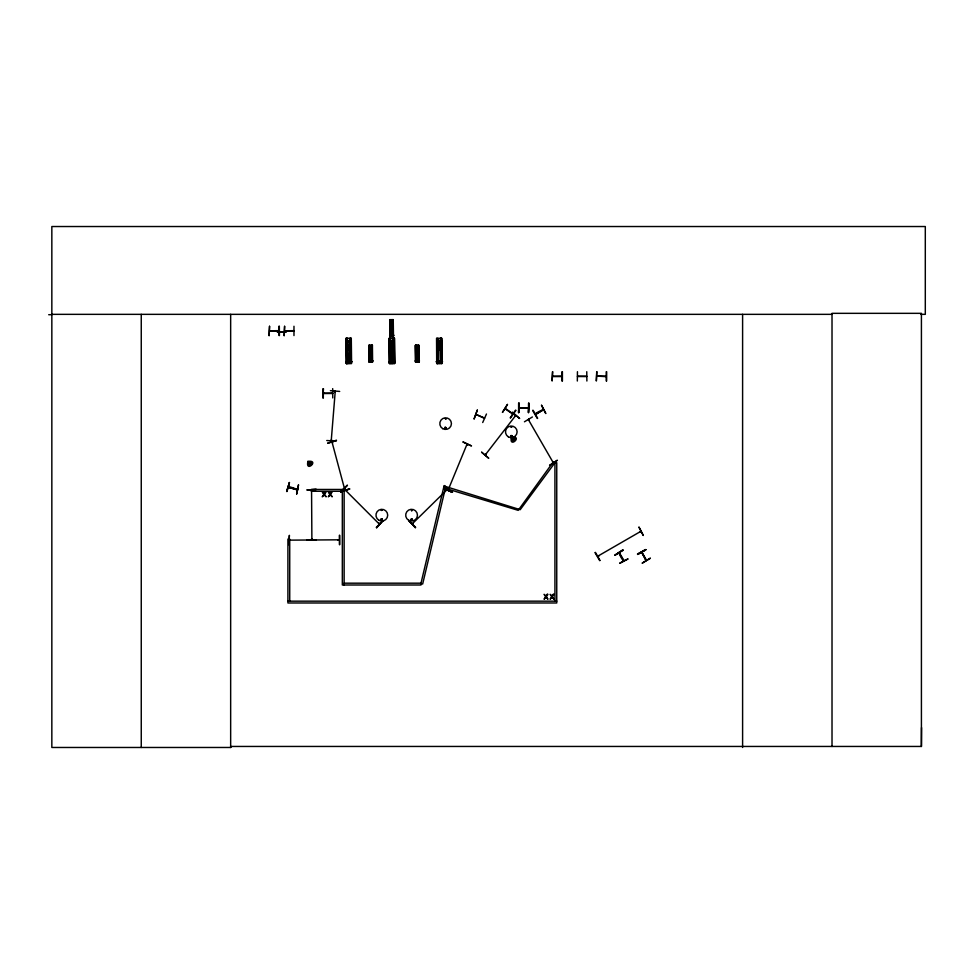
<?xml version="1.0" encoding="UTF-8"?>
<svg xmlns="http://www.w3.org/2000/svg" width="974" height="974" viewBox="0 0 974 974"><rect width="100%" height="100%" fill="white"/><g stroke="black" fill="none" stroke-linecap="round" stroke-linejoin="round"><path stroke-width="1.46" d="M920.747 314.346L925.3 314.346L925.3 226.528L51.841 226.528L51.841 747.472L230.789 747.472L230.668 746.449L921.416 746.449L921.55 727.615M326.753 440.516L336.03 441.198M331.708 440.005L331.233 440.711L335.251 391.158M334.776 391.938L334.886 391.11M331.197 439.968L331.55 440.832M334.727 391.938L335.239 391.329M339.683 391.426L330.405 390.671M344.151 488.936L345.064 489.204M344.796 489.666L345.234 490.129M379.385 524.17L379.008 523.221L379.617 523.939M379.556 523.829L379.056 523.318M512.884 413.78L512.227 413.256M311.558 489.959L311.887 539.803M311.972 539.706L311.522 538.89M381.321 510.352L382.319 510.218L381.382 510.461M412.099 519.678C411.235 517.255 410.553 521.638 412.197 519.532M412.465 519.532C410.127 522.259 411.077 516.841 412.379 519.312M446.068 418.905L445.13 418.662L446.129 418.783M446.226 428.134C445.118 425.857 444.85 429.717 446.104 428.243M510.668 436.182L511.849 435.865L511.021 436.656M511.813 427.002L510.814 427.136L511.752 426.88M512.117 436.401C509.67 433.065 511.508 439.676 511.898 435.585M542.615 410.249C546.84 407.534 531.67 414.729 536.491 413.926M536.297 413.962L535.542 414.425L543.443 409.737M598.633 556.191L598.073 556.507M640.174 532.157L640.855 531.329M309.598 465.17L309.842 463.807L308.259 463.259L308.624 462.48L310.95 462.273L311.522 463.831L310.45 465.097L308.831 464.805L308.259 463.259M309.842 463.807L310.182 461.907M511.776 439.055L513.115 440.978L513.359 439.603L511.776 439.055L512.835 437.789L513.359 439.603M513.456 439.091L513.688 437.716L515.039 439.639L513.115 440.978M448.442 489.265L448.417 490.336M466.668 445.106L467.386 444.302M286.685 491.432L289.485 482.544L286.636 491.42M287.013 491.517L289.363 482.507M289.059 487.511C285.918 484.395 310.779 494.451 288.28 487.207M296.352 489.398L297.362 489.24M349.13 363.156L348.643 362.158M412.282 523.951L412.806 523.282M447.65 489.106L446.798 489.435L447.516 488.704M528.712 420.269L528.785 419.465M552.721 461.786L553.062 462.565M623.555 560.939C613.51 541.215 622.471 562.546 623.604 559.928M448.393 490.251L448.71 489.472M642.17 553.293L641.988 552.148M641.647 552.295L646.261 560.16M448.101 490.129L467.009 444.229L467.082 445.057M381.053 519.081C381.577 522.855 383.878 516.951 381.017 519.312M446.396 428.426C443.328 424.433 446.53 430.715 445.41 428.779M391.962 363.18L392.388 362.133M439.749 363.18L439.006 362.133M476.067 414.413L484.468 418.394M482.702 422.521L486.464 414.011M476.883 415.277L475.896 414.741M309.939 463.283L308.332 464.111M513.31 439.104L511.849 439.919M515.063 416.251L515.709 415.508M269.567 330.783L278.881 331.148M284.639 330.807L293.953 331.172M323.405 393.167L324.439 393.167L323.441 393.545M339.244 540.144L338.343 540.18L339.049 540.193M528.602 419.356L529.125 420.244L528.334 419.733M412.343 523.744L447.687 489.045M597.853 556.531L598.742 556.008M646.31 560.354L645.433 559.612M332.024 442.269L332.597 442.78M344.601 489.423L345.234 489.922M505.287 408.41L512.75 413.621M510.218 417.785L515.587 410.176M510.498 417.98L515.903 410.407M505.165 408.837L512.701 414.035M481.667 452.216L488.753 458.279L481.655 452.24M485.551 455.15L485.868 454.127M485.551 455.065L485.673 454.225M515.088 416.336L515.964 415.703L515.502 416.409M381.382 519.081C381.077 521.747 383.634 518.131 381.345 519.252M485.296 454.87L515.611 415.594M269.664 330.783L278.686 330.673M323.502 393.167L332.597 393.082M332.597 393.472L323.599 393.545M339.244 539.815L338.404 540.241M338.307 539.827L339.147 539.815L289.412 540.144L290.349 540.144M561.815 376.561L552.818 376.573M586.64 376.561L577.448 376.524M597.038 376.147L605.962 376.621M308.831 464.805L309.72 463.746M310.061 463.332L310.95 462.273M512.336 440.613L513.237 439.554M514.467 438.081L513.578 439.14L514.966 438.787M347.438 485.417L340.985 492.126M340.656 491.797L347.194 485.174M376.281 527.421L382.867 520.834M444.327 485.551L450.999 492.04M412.623 524.109L413.171 523.549M639.979 531.767L640.929 531.658M411.795 510.753L411.43 509.852L411.685 510.79M297.155 489.557L288.426 487.207L297.07 489.605M537.66 418.333L533.058 410.237M524.45 421.791L532.413 416.969M549.604 465.353L557.396 460.239L549.628 465.389M595.418 552.368L600.008 560.464M615.057 555.046L623.08 550.347M619.44 553.646L618.94 552.964M619.854 563.252L628.084 558.881L619.793 563.142M535.627 414.364L543.553 409.701M597.768 556.203L640.77 531.378M637.459 553.999L645.665 549.616M637.617 554.303L645.835 549.92M641.708 552.428L645.945 560.561M543.151 409.421L542.725 410.334M310.134 463.454L311.449 462.979M344.37 488.704L345.21 490.032M327.678 443.243L336.529 440.297L327.69 443.267M345.039 489.313L344.893 490.117L332.049 442.159M340.62 491.529L349.605 489.058M278.686 331.136L269.591 331.148M332.658 393.508L331.878 393.021M289.595 539.718L290.337 539.815M577.643 376.147L586.762 376.195M528.212 408.143L519.093 408.045M370.607 361.488L370.997 361.89M417.529 361.281L417.213 361.914M597.038 376.098L606.023 376.159M411.71 520.067L411.089 519.812M391.451 335.567L391.877 336.176M619.245 552.672L623.969 560.574M389.977 321.383L393.082 321.359M389.99 322.528L393.094 322.491M390.002 324.232L393.106 324.196M390.014 325.754L393.119 325.718M390.038 327.459L393.143 327.422M390.124 334.776L393.228 334.739M389.612 335.263L393.739 335.214M389.612 335.397L393.752 335.348M389.892 336.493L393.484 336.444L393.228 319.63L389.71 319.679L389.892 336.493L389.929 319.679M346.318 340.876L350.969 340.827M389.503 340.876L394.153 340.827M436.827 340.876L441.478 340.827M346.342 342.58L350.993 342.531M389.515 342.58L394.178 342.531M436.839 342.58L441.49 342.531M346.367 345.137L351.017 345.088M389.551 345.137L394.202 345.088M436.863 345.137L441.526 345.088M369.097 347.036L372.202 347M346.391 347.414L351.042 347.365M389.563 347.414L394.227 347.365M415.642 347.036L418.747 347M369.109 348.168L372.214 348.144M436.888 347.414L441.539 347.365M415.654 348.168L418.759 348.144M346.415 349.97L351.066 349.922M369.134 349.873L372.226 349.849M389.6 349.97L394.251 349.922M415.667 349.873L418.771 349.849M436.912 349.97L441.563 349.922M369.146 351.395L372.251 351.358M415.679 351.395L418.783 351.358M369.158 353.099L372.263 353.063M415.703 353.099L418.808 353.063M369.243 360.417L372.348 360.392M346.537 360.952L351.188 360.891M368.732 360.904L372.872 360.867M368.732 361.037L372.872 360.989M415.788 360.417L418.893 360.392M389.722 360.952L394.373 360.891M345.77 361.671L351.979 361.61M415.277 360.904L419.417 360.867M345.77 361.865L351.979 361.804M415.277 361.037L419.417 360.989M437.034 360.952L441.697 360.891M388.955 361.671L395.152 361.61M388.955 361.865L395.164 361.804M391.682 362.097L392.425 362.121M436.267 361.671L442.476 361.61M415.557 362.145L419.149 362.097L418.954 345.271L415.387 345.332L415.557 362.145L415.399 345.332M436.279 361.865L442.476 361.804M346.208 363.533L351.59 363.448L351.285 338.246L345.928 338.319L346.318 363.533M389.381 363.533L394.762 363.448L394.494 338.246L389.113 338.319L389.381 363.533L389.223 338.319M391.706 363.521L392.437 363.509M442.086 363.448L436.705 363.533L436.547 338.319L441.806 338.246L441.965 363.448M284.737 330.807L293.844 330.661M286.697 331.075L292.042 331.05M279.428 335.531L279.319 326.229M293.978 335.567L293.978 326.253M332.694 388.626L332.767 397.928M307.066 489.922L316.367 489.411L307.066 489.983M311.887 490.056L311.887 490.993L311.887 489.959M339.731 535.323L339.743 544.636M307.066 539.888L316.38 540.29L307.066 539.827M288.913 544.636L289.375 535.323L288.961 544.636M48.7 314.712L51.841 314.699M51.841 314.346L832.015 314.346M277.2 331.842L286.466 331.842L277.298 331.732M561.937 381.017L562.071 371.703M577.448 371.703L577.326 381.017M586.762 371.703L586.884 381.017M596.843 371.703L596.332 381.017L596.721 371.703M606.668 371.703L606.632 381.017M552.721 376.195L561.742 376.098M342.324 491.273L311.303 491.273L311.303 489.459L344.139 489.459L344.139 584.997M344.139 583.183L420.987 583.183L420.987 584.997L342.324 584.997L342.324 489.459M287.914 601.165L556.751 601.165M332.694 393.07L331.878 393.496M513.663 439.396L515.039 439.639M310.146 463.587L311.522 463.831M642.061 552.295L646.334 560.233M332.329 441.989L332.584 442.89M443.876 488.595L452.52 492.028L443.718 488.972M443.852 488.656L452.472 492.15M476.103 414.486L484.577 418.029M512.616 414.06L511.983 413.597M512.141 438.288L513.201 439.177M513.602 439.517L514.674 440.406M308.624 462.48L309.683 463.368M310.097 463.709L311.156 464.598M408.995 520.883L415.667 527.372M378.728 523.513L379.324 524.109L344.212 488.997M528.699 419.441L529.065 420.05M532.656 410.48L537.356 418.503M552.696 461.907L553.244 462.674L528.371 419.599M595.004 552.611L599.716 560.647M513.493 439.591L513.968 440.905M309.33 461.98L309.805 463.295M309.976 463.794L310.45 465.097M441.49 338.246L441.758 363.448M441.392 338.246L441.721 363.46M441.076 338.246L441.356 363.46M440.905 338.246L441.161 363.46M440.796 338.246L441.064 363.46M440.54 338.258L440.772 363.46M440.552 361.987L440.309 339.743L440.431 361.987M440.102 363.472L438.677 363.485M438.081 339.78L438.3 362.024M437.971 339.792L438.215 362.036M437.752 338.307L437.923 363.521M437.472 339.792L437.728 363.521L437.35 339.792M437.18 339.792L437.411 363.521M418.759 345.283L418.905 362.097M418.491 345.283L418.662 362.097M418.345 345.283L418.467 362.097M418.089 345.283L418.333 362.097M417.883 345.283L418.077 362.109M417.834 362.109L416.884 362.121M416.653 362.133L416.458 345.32L416.434 362.133M416.056 345.32L416.178 362.133M415.983 345.32L416.032 362.133M415.594 345.332L415.801 362.145M394.373 338.246L394.653 363.448M394.166 338.246L394.397 363.46M393.898 339.731L394.153 363.46M393.776 339.731L394.044 363.46M393.581 339.731L393.849 361.975M393.082 319.63L393.24 336.444M393.265 338.258L393.496 363.46M392.814 319.63L392.997 336.456L392.619 319.642M393.179 338.258L393.447 363.46M392.875 339.743L393.131 361.987M392.449 319.642L392.668 336.456M392.23 319.642L392.388 336.456M392.79 363.472L391.365 363.485M392.169 336.456L391.219 336.468M390.805 319.667L390.976 336.48M390.586 319.679L390.501 336.493M390.647 339.792L391.012 362.024M389.99 319.679L390.136 336.493M390.014 338.307L390.391 362.036M389.844 338.307L390.099 363.521L389.734 338.319M389.527 338.319L389.71 363.521M372.178 345.283L372.117 362.097M371.605 345.283L371.922 362.097M371.544 345.283L371.532 362.109L371.338 345.283M371.289 362.109L370.339 362.121M369.925 345.32L370.108 362.133L369.852 345.32M369.682 345.32L369.901 362.133M369.329 345.32L369.621 362.133M369.243 345.32L369.487 362.133M369.049 345.332L369.256 362.145M350.603 338.246L350.859 363.46M350.64 361.975L350.409 338.246L350.543 361.975M350.031 338.258L350.36 363.46M349.8 339.743L350.043 361.987M349.69 339.743L349.958 361.987M349.605 363.472L348.181 363.485M347.56 339.78L347.828 362.024L347.474 339.792M347.194 338.307L347.523 363.521M346.951 338.307L347.219 363.521M346.854 338.307L347.109 363.521M346.549 338.319L346.939 363.521M346.342 338.319L346.61 363.521M346.294 338.319L346.561 363.521M339.342 535.323L339.402 544.636M323.319 388.687L323.307 397.989M311.875 538.865L311.887 539.706M278.978 326.229L279.039 335.531M921.416 746.449L921.416 313.336L832.015 313.336L832.015 746.449M742.602 314.346L742.602 747.472M606.278 371.703L606.278 381.017M562.412 371.703L562.412 381.017M554.937 601.165L554.937 462.735L553.488 461.652L518.217 510.339L444.643 488.132L445.167 486.391L520.201 509.682L554.937 462.735L556.751 462.735L556.751 602.979L287.914 602.979L287.914 539.109L289.728 539.109L289.728 601.165M528.529 403.236L528.529 412.538M518.959 403.236L518.959 412.538M518.618 403.236L518.618 412.538M230.655 314.346L230.655 747.472M141.254 314.346L141.254 747.472M347.73 348.412C349.033 352.344 350.762 345.587 347.73 348.412M370.035 352.064C370.911 354.682 372.068 350.177 370.035 352.064M390.915 326.412C391.779 329.042 392.936 324.537 390.915 326.412M390.903 348.412C392.218 352.344 393.946 345.587 390.903 348.412M416.58 352.064C417.444 354.682 418.601 350.177 416.58 352.064M438.227 348.412C439.53 352.344 441.271 345.587 438.227 348.412M443.998 486.221L420.902 583.596L422.655 584.023L445.763 486.635L443.998 486.221M298.494 484.894L296.644 494.037L298.494 484.894M463.076 441.977L471.513 445.946L463.064 442.026M477.297 410.115L474.131 418.881L477.297 410.115M325.413 491.907L324.22 493.842L322.297 491.907L323.818 494.366L322.248 496.825L324.184 494.865L326.132 496.825L324.586 494.342L326.12 491.907L325.413 491.907M331.452 491.907L330.259 493.842L328.335 491.907L329.857 494.366L328.287 496.825L330.223 494.865L332.171 496.825L330.624 494.342L332.158 491.907L331.452 491.907M547.242 594.31L546.049 596.234L544.125 594.31L545.635 596.77L544.076 599.229L546 597.257L547.948 599.229L546.414 596.733L547.948 594.31L547.242 594.31M553.281 594.31L552.088 596.234L550.164 594.31L551.686 596.77L550.115 599.229L552.039 597.257L553.987 599.229L552.453 596.733L553.987 594.31L553.281 594.31M507.454 404.441L502.499 412.343L507.454 404.441M512.458 412.379L519.544 418.43L512.458 412.379M519.215 407.692L528.407 408.045L519.288 407.68M382.77 520.749L376.597 527.738L382.77 520.749M409.08 520.786L415.374 527.664L409.08 520.786M307.906 461.396C305.239 473.388 320.105 459.655 307.906 461.396M511.423 437.204C508.757 449.197 523.622 435.463 511.423 437.204M541.544 405.269L545.817 413.548L541.507 405.294M639.029 527.19L643.29 535.481L638.993 527.214M622.849 549.957L615.081 555.107L622.849 549.957M645.652 549.579L637.678 554.413L645.652 549.579M650.279 558.248L642.304 563.082L650.279 558.248M349.569 488.936L340.73 491.907L349.569 488.936M372.421 345.271L368.842 345.332L369.036 362.145L372.604 362.097L372.409 345.271M269.542 326.29L269.128 335.604L269.542 326.29M284.603 326.314L284.189 335.628L284.603 326.314M323.38 388.675L322.918 397.989L323.356 388.675M552.623 371.703L552.112 381.017L552.562 371.703M519.093 403.236L518.582 412.538L519.093 403.236M528.919 403.236L528.468 412.538L528.919 403.236M437.119 363.521L436.839 338.319L437.07 363.521M390.696 363.521L390.379 338.307L390.611 363.521M351.261 363.448L350.993 338.246L351.224 363.46M442.72 428.657A5.82 5.82 0 0 0 451.437 423.617A5.82 5.82 0 0 0 442.72 418.577A5.82 5.82 0 0 0 442.72 428.657M508.391 436.863A5.82 5.82 0 0 0 517.121 431.835A5.82 5.82 0 0 0 508.391 426.795A5.82 5.82 0 0 0 508.391 436.863M408.617 520.274A5.893 5.893 0 0 0 417.456 515.173A5.893 5.893 0 0 0 408.617 510.084A5.893 5.893 0 0 0 408.617 520.274M378.886 520.274A5.893 5.893 0 0 0 387.713 515.173A5.893 5.893 0 0 0 378.886 510.084A5.893 5.893 0 0 0 378.886 520.274"/></g></svg>
